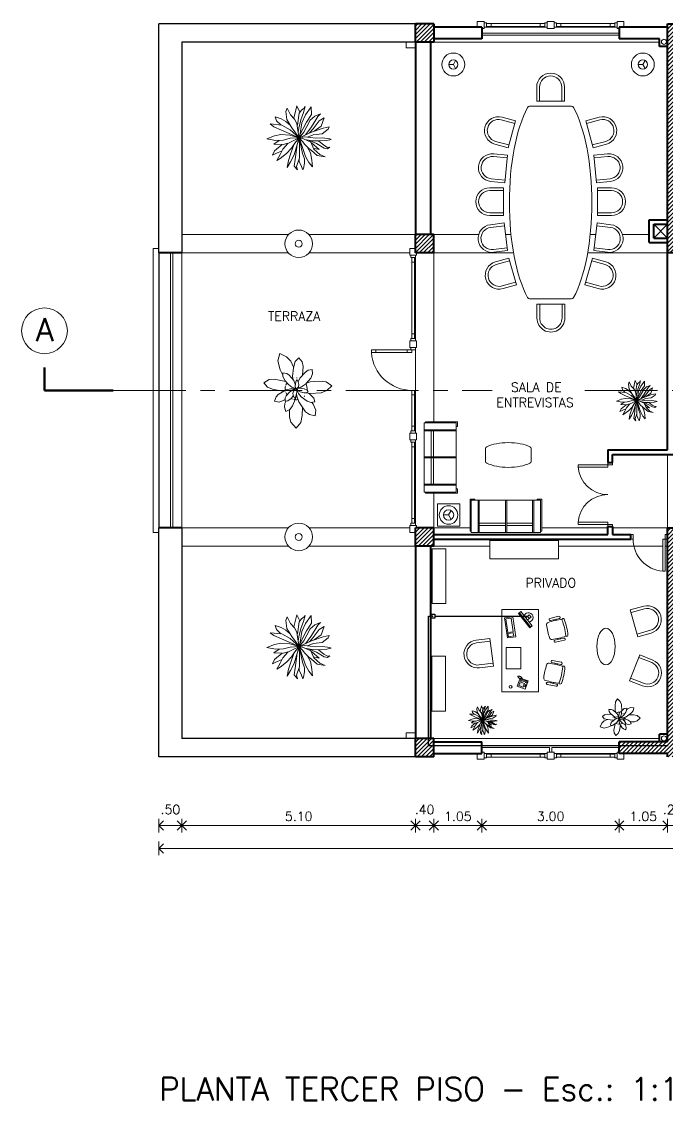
# Model space of a CAD drawing. Extents: x 1018 to 1352, y -109 to 184.
# Drawn here: x 1209.63 to 1223.73, y 105.65 to 129.2 of the extents above; entities that cross this region are included whole.
import ezdxf

# ---------------------------------------------------------------- set-up
doc = ezdxf.new("R2010")
doc.units = 0
doc.header["$LTSCALE"] = 0.5
doc.linetypes.add('CENTER', pattern=[50.8, 31.75, -6.35, 6.35, -6.35])
doc.layers.get('0').update_dxf_attribs({"linetype": 'CONTINUOUS'})
doc.layers.get('Defpoints').update_dxf_attribs({"linetype": 'CONTINUOUS'})
for name, color, linetype, lineweight in [('Acotaciones', 9, 'CONTINUOUS', 9), ('Carpintería', 55, 'CONTINUOUS', 20), ('Detalles .05', 243, 'CONTINUOUS', 5), ('Detalles 01', 8, 'CONTINUOUS', 9), ('Equipamiento fijo', 31, 'CONTINUOUS', 13), ('Equipamiento movil', 33, 'CONTINUOUS', 9), ('Muros corte', 7, 'CONTINUOUS', 40), ('Muros vista', 253, 'CONTINUOUS', 25), ('Punta 01', 6, 'CONTINUOUS', 9), ('Punta 02', 11, 'CONTINUOUS', 20), ('Punta 05', 52, 'CONTINUOUS', 50), ('Tratamiento pisos', 251, 'CONTINUOUS', 9)]:
    doc.layers.add(name, color=color, linetype=linetype, lineweight=lineweight)
doc.layers.add('Cableado', color=100, linetype='CONTINUOUS')
doc.styles.add('Texto 2 mm', font='simplex.shx', dxfattribs={"height": 0.2})
doc.styles.add('Texto 5 mm', font='simplex.shx', dxfattribs={"height": 0.5})
doc.dimstyles.new('Primera línea', dxfattribs={"dimscale": 0, "dimtxt": 0.2, "dimasz": 0.2, "dimexe": 0.15, "dimexo": 0, "dimgap": 0.1, "dimtad": 1, "dimzin": 4, "dimdsep": 46, "dimtxsty": 'Texto 2 mm', "dimblk": 'OPEN90', "dimcen": 2.5, "dimclrd": 256, "dimclre": 256, "dimclrt": 256, "dimadec": 0, "dimazin": 0, "dimtfac": 1, "dimtmove": 2, "dimatfit": 3, "dimldrblk": 'OPEN90', "dimfxl": 1, "dimtolj": 1, "dimtzin": 0, "dimlwd": -1, "dimlwe": -1, "dimarcsym": 0})
doc.dimstyles.new('Segunda línea', dxfattribs={"dimscale": 0, "dimtxt": 0.2, "dimasz": 0.2, "dimexe": 0.15, "dimexo": 0.5, "dimgap": 0.1, "dimtad": 1, "dimzin": 4, "dimdsep": 46, "dimtxsty": 'Texto 2 mm', "dimblk": 'OPEN90', "dimcen": 2.5, "dimclrd": 256, "dimclre": 256, "dimclrt": 256, "dimadec": 0, "dimazin": 0, "dimtfac": 1, "dimtmove": 2, "dimatfit": 3, "dimldrblk": 'OPEN90', "dimfxl": 1, "dimtolj": 1, "dimtzin": 0, "dimlwd": -1, "dimlwe": -1, "dimarcsym": 0})
pattern_1 = [(45, (58.78651, 0.94109), (-0.0449012806, 0.0449012806), [])]

# ---------------------------------------------------------------- blocks, each defined once
blk = doc.blocks.new('Silla 2')
for p, q in [((15, 15), (0, 15)), ((0, 15), (0, -15)), ((15, 12), (0, 12)), ((0, -12), (15, -12)), ((0, -15), (15, -15))]:
    blk.add_line(p, q)
for radius in [15, 12]:
    blk.add_arc((15, 0), radius, 270, 90)
blk = doc.blocks.new('Velador planta')
for q in [(-4.3, 2.5), (4.3, 2.5), (0, -5)]:
    blk.add_line((0, 0), q)
for radius in [9, 5]:
    blk.add_circle((0, 0), radius)
blk = doc.blocks.new('Plant1')
for p, q in [((5.75, 15.65), (2.94, 14.02)), ((6.8, 12.64), (5.75, 15.65)), ((-4.94, 10.5), (-5.47, 8.7)), ((-3.11, 9.8), (-4.94, 10.5)), ((1.24, 11.02), (-0.18, 7.33)), ((2.94, 14.02), (1.24, 11.02)), ((6.67, 9.74), (6.8, 12.64)), ((-10.15, 7.82), (-12.56, 7.25)), ((-12.56, 7.25), (-11.81, 4.91)), ((-8.01, 7.41), (-10.15, 7.82)), ((-4.41, 5.37), (-8.01, 7.41)), ((-5.47, 8.7), (-5.1, 7.19)), ((-5.1, 7.19), (-3.73, 3.58)), ((-1.65, 8.27), (-3.11, 9.8)), ((-0.15, 4.91), (-1.65, 8.27)), ((-0.18, 7.33), (-0.36, 5.38)), ((7.53, 5.66), (4.58, 4.62)), ((4.8, 4.93), (6.67, 9.74)), ((9.19, 5.31), (7.53, 5.66)), ((8.7, 3.64), (9.19, 5.31)), ((-15.39, 2.27), (-18.09, -0.04)), ((-12.63, 3.17), (-15.39, 2.27)), ((-9.66, 3.14), (-12.63, 3.17)), ((-11.81, 4.91), (-9.42, 2.94)), ((-9.42, 2.94), (-5.88, 0.9)), ((-3.93, 0.56), (-7.13, -0.21)), ((-5.88, 0.9), (-4.34, 0.46)), ((-2.06, 0.5), (-3.93, 0.56)), ((-2.48, 2.2), (-3.75, 2.12)), ((-3.75, 2.12), (-2.91, 1.21)), ((-3.73, 3.58), (-2.59, 2.19)), ((-2.91, 1.21), (-1.29, 0)), ((-1.34, 2), (-2.48, 2.2)), ((-1.9, 0.46), (-2.06, 0.5)), ((-0.39, 1.34), (-1.34, 2)), ((-0.56, -0.12), (-0.19, 0)), ((-0.12, 0.81), (-0.39, 1.34)), ((-0.19, 0), (-0.12, 0.06)), ((0.25, 2.69), (-0.15, 4.91)), ((-0.06, 0.25), (-0.12, 0.81)), ((-0.12, 0.06), (-0.06, 0.25)), ((-0.11, 0.67), (0.06, 0.81)), ((0.06, 0.81), (0.25, 2.69)), ((0.31, 1.31), (0.12, 0.38)), ((0.12, 0.38), (0.19, 0.25)), ((0.19, 0.25), (0.38, 0.19)), ((0.73, 2.26), (0.31, 1.31)), ((0.38, 0.19), (1.25, 0.44)), ((0.47, 0.22), (0.69, 0)), ((0.69, 0), (2.44, 0)), ((1.6, 3.31), (0.73, 2.26)), ((1.25, 0.44), (2.18, 1.1)), ((2.74, 4.3), (1.6, 3.31)), ((2.18, 1.1), (3.4, 2.61)), ((2.44, 0), (4.43, 0.51)), ((3.75, 4.5), (2.74, 4.3)), ((3.4, 2.61), (3.75, 3.44)), ((3.75, 3.45), (4.8, 4.93)), ((3.75, 3.44), (3.75, 4.5)), ((4.43, 0.51), (7.5, 2.24)), ((7.5, 2.24), (8.7, 3.64)), ((8.78, 3.92), (9.84, 4.12)), ((9.84, 4.12), (12.89, 4.12)), ((13.53, 0.5), (11.66, -0.54)), ((12.89, 4.12), (15.19, 2.69)), ((15.19, 2.69), (13.53, 0.5)), ((-18.09, -0.04), (-15.37, -2.32)), ((-15.37, -2.32), (-11.22, -3.04)), ((-11.22, -3.04), (-8.38, -3)), ((-8.2, -0.91), (-9.38, -2.5)), ((-9.38, -2.5), (-7.87, -3.25)), ((-5.18, -2.97), (-8.45, -7.47)), ((-7.13, -0.21), (-8.2, -0.91)), ((-7.87, -3.25), (-5.44, -3.05)), ((-5.44, -3.05), (-3.38, -2.45)), ((-3.38, -2.45), (-1.56, -1.44)), ((-1.56, -1.44), (-0.5, -0.38)), ((-1.12, -2.44), (-1.55, -4.42)), ((-1.55, -4.42), (-1.12, -8.67)), ((-1.29, 0), (-0.56, -0.12)), ((-0.38, -0.81), (-1.12, -2.44)), ((-0.31, -0.5), (-0.59, -0.46)), ((-0.5, -0.38), (-0.5, -0.12)), ((0.06, -0.62), (-0.38, -0.81)), ((-0.26, -0.76), (-0.31, -0.5)), ((-0.19, -1.81), (-0.07, -0.68)), ((0.01, -3.25), (-0.19, -1.81)), ((0.12, -0.12), (0, -0.44)), ((0, -0.44), (0.12, -1)), ((1.03, -5.66), (0.01, -3.25)), ((0.56, -0.06), (0.12, -0.12)), ((0.12, -1), (0.45, -1.59)), ((0.45, -1.59), (1.43, -2.3)), ((1.53, -0.38), (0.56, -0.06)), ((1.43, -2.3), (2.56, -2.56)), ((3.06, -1.61), (1.53, -0.38)), ((3.19, -1.19), (2.01, -0.77)), ((2.38, -1), (2.23, -0.95)), ((2.32, -2.51), (3.05, -4.05)), ((4.2, -2.28), (2.38, -1)), ((2.56, -2.56), (3.88, -2.56)), ((3.05, -4.05), (3.43, -5.82)), ((3.88, -2.56), (3.06, -1.61)), ((6, -1.48), (3.19, -1.19)), ((6.42, -4.94), (4.2, -2.28)), ((11.66, -0.54), (6, -1.48)), ((7.5, -6.71), (6.42, -4.94)), ((9.02, -0.98), (12.56, -2.76)), ((12.56, -2.76), (15.17, -4.6)), ((15.17, -4.6), (16.61, -7.77)), ((-8.45, -7.47), (-9.18, -9.67)), ((-9.18, -9.67), (-8.88, -12.44)), ((-6.25, -11.82), (-4.21, -9.77)), ((-4.21, -9.77), (-1.41, -5.8)), ((-1.12, -8.67), (-0.57, -10.07)), ((1, -11.56), (2.25, -9.87)), ((1.72, -6.45), (1.03, -5.66)), ((3.06, -7.12), (1.72, -6.45)), ((2.25, -9.87), (2.39, -7.87)), ((2.39, -7.87), (2.32, -6.75)), ((3.43, -5.82), (3.06, -7.12)), ((3.19, -6.68), (4.04, -7.69)), ((4.04, -7.69), (5.41, -8.56)), ((5.41, -8.56), (7.5, -8.88)), ((7.5, -8.88), (7.5, -6.71)), ((7.5, -6.98), (10.72, -8.45)), ((10.72, -8.45), (13.06, -8.78)), ((13.06, -8.78), (16.61, -7.77)), ((-8.88, -12.44), (-6.25, -11.82)), ((-0.57, -10.07), (1, -11.56))]:
    blk.add_line(p, q)
for start, end in [(57.1582, 93.2041), (172.4345, 176.9296), (149.2581, 153.7532), (21.2653, 25.7604), (212.1423, 223.5771), (229.8179, 257.6637), (306.6551, 316.418), (323.0282, 344.4965), (265.2848, 278.7499)]:
    blk.add_arc((0, 0), 5.12, start, end)
blk = doc.blocks.new('Treei')
for p, q in [((-2.15, 4.1), (-3.71, 4.62)), ((-3.71, 4.62), (-3.16, 3.73)), ((-1.21, 2.79), (-2.15, 4.1)), ((-1.6, 5.41), (-2.01, 5.58)), ((-2.01, 5.58), (-1.8, 4.47)), ((-1.8, 4.47), (-1.02, 2.25)), ((-0.75, 4.27), (-1.6, 5.41)), ((-0.56, 2.57), (-0.75, 4.27)), ((0.01, 4.32), (0.22, 5.68)), ((0.06, 3.09), (0.01, 4.32)), ((0.22, 5.68), (0.34, 5.97)), ((0.34, 5.97), (0.52, 5.11)), ((0.52, 5.11), (0.61, 3.71)), ((0.61, 3.58), (1.42, 4.57)), ((1.92, 4.62), (1.05, 3.19)), ((1.42, 4.57), (1.81, 5.28)), ((1.81, 5.28), (1.78, 5.7)), ((1.78, 5.7), (2.06, 5.28)), ((2.06, 5.28), (1.92, 4.62)), ((3.12, 3.85), (3.58, 4.84)), ((3.58, 4.84), (3.3, 3.31)), ((-5.76, 2.23), (-4.31, 2.25)), ((-4.26, 1.14), (-5.76, 2.23)), ((-3.94, 3.46), (-4.45, 3.93)), ((-4.45, 3.93), (-4.03, 2.89)), ((-4.31, 2.25), (-2.93, 1.32)), ((-4.03, 2.89), (-3.28, 2.03)), ((-3.05, 2.89), (-3.94, 3.46)), ((-3.28, 2.03), (-2.08, 1.39)), ((-3.16, 3.73), (-1.67, 2.62)), ((-1.83, 2.15), (-3.05, 2.89)), ((-0.51, 1.14), (-1.83, 2.15)), ((-1.67, 2.62), (-0.88, 1.91)), ((-1.02, 2.25), (0.03, -0.03)), ((-0.11, 1.56), (-0.56, 2.57)), ((-0.17, 1), (0.06, 3.09)), ((0.2, 0.77), (0.8, 2.18)), ((0.57, 2.38), (0.31, 1.05)), ((1.05, 3.19), (0.44, 1.74)), ((0.61, 3.71), (0.57, 2.38)), ((0.8, 2.18), (2.11, 2.72)), ((0.96, 2.25), (2.2, 3.73)), ((1.69, 1.48), (2.82, 2.08)), ((2.2, 3.73), (1.92, 2.62)), ((2.36, 2.28), (1.99, 1.81)), ((2.11, 2.72), (3.12, 3.85)), ((3.3, 3.31), (2.36, 2.28)), ((2.82, 2.08), (4.22, 2.33)), ((4.22, 2.33), (5.46, 2.47)), ((5.46, 2.47), (4.64, 1.81)), ((-4.76, 0.09), (-5.92, -0.48)), ((-5.51, 0.92), (-5.8, 1.09)), ((-5.8, 1.09), (-4.68, 0.77)), ((-5.12, 0.4), (-5.51, 0.92)), ((-4.61, -0.04), (-5.12, 0.4)), ((-4.68, 0.77), (-3.34, 0.26)), ((-2.77, 0.45), (-4.26, 1.14)), ((-3.34, 0.26), (-1.78, -0.09)), ((-2.93, 1.32), (-0.51, 0.11)), ((-0.77, 0.18), (-2.77, 0.45)), ((-2.08, 1.39), (-1.04, 0.82)), ((-1.04, 0.82), (0.03, -0.03)), ((0.03, -0.03), (-0.77, 0.18)), ((0.03, -0.03), (-0.17, 1)), ((0.03, -0.03), (0.2, 0.77)), ((2.04, 0.65), (0.03, -0.03)), ((0.7, 0.63), (0.03, -0.03)), ((0.03, -0.03), (2.96, 0.63)), ((1.85, 0.03), (0.03, -0.03)), ((1.28, 1.02), (0.7, 0.63)), ((1.99, 1.81), (1.28, 1.02)), ((3.28, 0.01), (1.85, 0.03)), ((2.73, 0.9), (2.04, 0.65)), ((3.51, 1.17), (2.73, 0.9)), ((2.96, 0.63), (3.97, 1)), ((4.41, -0.01), (3.28, 0.01)), ((4.64, 1.81), (3.51, 1.17)), ((3.97, 1), (4.77, 0.95)), ((5.39, 0.4), (4.41, -0.01)), ((4.77, 0.95), (5.72, 0.8)), ((6.02, 0.65), (5.39, 0.4)), ((5.72, 0.8), (6.02, 0.65)), ((-5.92, -0.48), (-3.64, -1.03)), ((-4.26, -1.67), (-5.51, -2.28)), ((-2.36, -0.36), (-4.61, -0.04)), ((-3.44, -0.9), (-4.26, -1.67)), ((-2.65, -0.43), (-3.44, -0.9)), ((-3.37, -2.31), (-1.83, -1.37)), ((-2.28, -1.64), (-3.05, -2.53)), ((-1.34, -0.24), (-2.65, -0.43)), ((-1.46, -1.72), (-2.33, -3.24)), ((-1.83, -1.37), (0.03, -0.03)), ((-1.78, -0.09), (-0.95, -0.18)), ((0.03, -0.03), (-1.46, -1.72)), ((-1.39, -3.32), (0.03, -0.03)), ((0.03, -0.03), (-1.34, -0.24)), ((-0.47, -1.76), (-0.63, -3.46)), ((0.03, -0.03), (-0.47, -1.76)), ((0.11, -1.72), (0.03, -0.03)), ((0.03, -0.03), (1.07, -2.16)), ((1, -0.83), (0.03, -0.03)), ((3.21, -0.98), (0.03, -0.03)), ((0.45, -2.92), (0.11, -1.72)), ((1.97, -1.44), (1, -0.83)), ((4.06, -0.75), (1.24, -0.39)), ((1.31, -1.02), (3.1, -1.64)), ((2.93, -2.41), (1.97, -1.44)), ((3.1, -1.64), (4.24, -2.04)), ((4.47, -1.62), (3.21, -0.98)), ((3.92, 0), (5.37, -0.51)), ((5.3, -0.93), (4.06, -0.75)), ((5.56, -2.28), (4.47, -1.62)), ((6.02, -0.34), (5.3, -0.93)), ((5.37, -0.51), (6.02, -0.34)), ((-5.51, -2.28), (-4.86, -2.48)), ((-4.86, -2.48), (-3.37, -2.31)), ((-3.55, -3.37), (-3.92, -4.48)), ((-3.05, -2.53), (-3.55, -3.37)), ((-3.16, -4.25), (-2.38, -3.46)), ((-2.33, -3.24), (-2.56, -5.44)), ((-2.06, -4.77), (-1.39, -3.32)), ((-0.63, -3.46), (-0.35, -4.6)), ((0.5, -4.43), (0.45, -2.92)), ((0.5, -3.74), (1.19, -4.72)), ((1.3, -3.19), (1.03, -2.11)), ((1.07, -2.16), (2.15, -3.07)), ((1.19, -4.72), (1.28, -3.19)), ((1.28, -3.19), (2.47, -4.62)), ((2.15, -3.07), (3.12, -3.59)), ((2.93, -4.4), (2.43, -3.22)), ((3.85, -3.54), (2.93, -2.41)), ((3.12, -3.59), (4.27, -4.18)), ((4.27, -4.18), (3.85, -3.54)), ((4.24, -2.04), (5.56, -2.28)), ((-3.92, -4.48), (-3.16, -4.25)), ((-2.56, -5.44), (-2.06, -4.77)), ((-0.35, -4.6), (0.2, -6.03)), ((0.2, -6.03), (0.5, -4.43)), ((2.47, -4.62), (3.23, -5.02)), ((3.23, -5.02), (2.93, -4.4))]:
    blk.add_line(p, q)
blk = doc.blocks.new('_Open90')
at = {"color": 0, "linetype": 'ByBlock', "lineweight": -2}
for p, q in [((0, 0), (-1, 0)), ((-0.5, 0.5), (0, 0)), ((0, 0), (-0.5, -0.5))]:
    blk.add_line(p, q, dxfattribs=at)
blk = doc.blocks.new('*D135')
at = {"layer": 'Acotaciones', "transparency": 16777216}
for p, q in [((1213.132, 111.796), (1213.132, 111.496)), ((1213.332, 111.646), (1218.032, 111.646)), ((1218.232, 111.796), (1218.232, 111.496))]:
    blk.add_line(p, q, dxfattribs=at)
at = {"layer": 'Defpoints', "color": 0, "transparency": 16777216}
for p in [(1213.132, 111.796), (1218.232, 111.796), (1218.232, 111.646)]:
    blk.add_point(p, dxfattribs=at)
at = {"layer": 'Acotaciones', "transparency": 16777216, "xscale": 0.2, "yscale": 0.2, "zscale": 0.2, "rotation": 180}
blk.add_blockref('_Open90', (1213.132, 111.646), dxfattribs=at)
at = {"layer": 'Acotaciones', "transparency": 16777216, "xscale": 0.2, "yscale": 0.2, "zscale": 0.2}
blk.add_blockref('_Open90', (1218.232, 111.646), dxfattribs=at)
at = {"layer": 'Acotaciones', "transparency": 16777216, "insert": (1215.682, 111.846), "char_height": 0.2, "attachment_point": 5, "style": 'Texto 2 mm'}
blk.add_mtext('\\A1;5.10', dxfattribs=at)
blk = doc.blocks.new('*D136')
at = {"layer": 'Acotaciones', "transparency": 16777216}
for p, q in [((1218.632, 111.796), (1218.632, 111.496)), ((1218.832, 111.646), (1219.482, 111.646)), ((1219.682, 111.796), (1219.682, 111.496))]:
    blk.add_line(p, q, dxfattribs=at)
at = {"layer": 'Defpoints', "color": 0, "transparency": 16777216}
for p in [(1218.632, 111.796), (1219.682, 111.796), (1219.682, 111.646)]:
    blk.add_point(p, dxfattribs=at)
at = {"layer": 'Acotaciones', "transparency": 16777216, "xscale": 0.2, "yscale": 0.2, "zscale": 0.2, "rotation": 180}
blk.add_blockref('_Open90', (1218.632, 111.646), dxfattribs=at)
at = {"layer": 'Acotaciones', "transparency": 16777216, "xscale": 0.2, "yscale": 0.2, "zscale": 0.2}
blk.add_blockref('_Open90', (1219.682, 111.646), dxfattribs=at)
at = {"layer": 'Acotaciones', "transparency": 16777216, "insert": (1219.157, 111.846), "char_height": 0.2, "attachment_point": 5, "style": 'Texto 2 mm'}
blk.add_mtext('\\A1;1.05', dxfattribs=at)
blk = doc.blocks.new('*D137')
at = {"layer": 'Acotaciones', "transparency": 16777216}
for p, q in [((1219.682, 111.796), (1219.682, 111.496)), ((1219.882, 111.646), (1222.482, 111.646)), ((1222.682, 111.796), (1222.682, 111.496))]:
    blk.add_line(p, q, dxfattribs=at)
at = {"layer": 'Defpoints', "color": 0, "transparency": 16777216}
for p in [(1219.682, 111.796), (1222.682, 111.796), (1222.682, 111.646)]:
    blk.add_point(p, dxfattribs=at)
at = {"layer": 'Acotaciones', "transparency": 16777216, "xscale": 0.2, "yscale": 0.2, "zscale": 0.2, "rotation": 180}
blk.add_blockref('_Open90', (1219.682, 111.646), dxfattribs=at)
at = {"layer": 'Acotaciones', "transparency": 16777216, "xscale": 0.2, "yscale": 0.2, "zscale": 0.2}
blk.add_blockref('_Open90', (1222.682, 111.646), dxfattribs=at)
at = {"layer": 'Acotaciones', "transparency": 16777216, "insert": (1221.182, 111.846), "char_height": 0.2, "attachment_point": 5, "style": 'Texto 2 mm'}
blk.add_mtext('\\A1;3.00', dxfattribs=at)
blk = doc.blocks.new('*D138')
at = {"layer": 'Acotaciones', "transparency": 16777216}
for p, q in [((1222.682, 111.796), (1222.682, 111.496)), ((1222.882, 111.646), (1223.532, 111.646)), ((1223.732, 111.796), (1223.732, 111.496))]:
    blk.add_line(p, q, dxfattribs=at)
at = {"layer": 'Defpoints', "color": 0, "transparency": 16777216}
for p in [(1222.682, 111.796), (1223.732, 111.796), (1223.732, 111.646)]:
    blk.add_point(p, dxfattribs=at)
at = {"layer": 'Acotaciones', "transparency": 16777216, "xscale": 0.2, "yscale": 0.2, "zscale": 0.2, "rotation": 180}
blk.add_blockref('_Open90', (1222.682, 111.646), dxfattribs=at)
at = {"layer": 'Acotaciones', "transparency": 16777216, "xscale": 0.2, "yscale": 0.2, "zscale": 0.2}
blk.add_blockref('_Open90', (1223.732, 111.646), dxfattribs=at)
at = {"layer": 'Acotaciones', "transparency": 16777216, "insert": (1223.207, 111.846), "char_height": 0.2, "attachment_point": 5, "style": 'Texto 2 mm'}
blk.add_mtext('\\A1;1.05', dxfattribs=at)
blk = doc.blocks.new('*D152')
at = {"layer": 'Acotaciones', "transparency": 16777216}
for p, q in [((1212.632, 111.296), (1212.632, 110.996)), ((1246.432, 111.296), (1246.432, 110.996)), ((1246.232, 111.146), (1212.832, 111.146))]:
    blk.add_line(p, q, dxfattribs=at)
at = {"layer": 'Defpoints', "color": 0, "transparency": 16777216}
for p in [(1212.632, 111.796), (1246.432, 111.796), (1212.632, 111.146)]:
    blk.add_point(p, dxfattribs=at)
at = {"layer": 'Acotaciones', "transparency": 16777216, "xscale": 0.2, "yscale": 0.2, "zscale": 0.2, "rotation": 180}
blk.add_blockref('_Open90', (1212.632, 111.146), dxfattribs=at)
at = {"layer": 'Acotaciones', "transparency": 16777216, "xscale": 0.2, "yscale": 0.2, "zscale": 0.2}
blk.add_blockref('_Open90', (1246.432, 111.146), dxfattribs=at)
at = {"layer": 'Acotaciones', "transparency": 16777216, "insert": (1229.532, 111.346), "char_height": 0.2, "attachment_point": 5, "style": 'Texto 2 mm'}
blk.add_mtext('\\A1;33.80', dxfattribs=at)
blk = doc.blocks.new('TELEFONO')
at = {"layer": 'Detalles .05'}
for p, q in [((0.139, 0.134), (-0.098, 0.134)), ((-0.098, 0.134), (-0.098, -0.099)), ((-0.071, 0.089), (-0.071, -0.055)), ((-0.043, 0.089), (-0.043, -0.055)), ((0.108, 0.063), (0, 0.063)), ((0, 0.063), (0, -0.063)), ((0.081, 0.108), (0.023, 0.108)), ((0.023, 0.108), (0.023, 0.094)), ((0.023, 0.094), (0.081, 0.094)), ((0.027, 0.041), (0.027, 0.041)), ((0.027, 0.014), (0.027, 0.014)), ((0.054, 0.041), (0.054, 0.041)), ((0.054, 0.014), (0.054, 0.014)), ((0.081, 0.094), (0.081, 0.108)), ((0.081, 0.041), (0.081, 0.041)), ((0.081, 0.014), (0.081, 0.014)), ((0.108, -0.063), (0.108, 0.063)), ((0.139, -0.099), (0.139, 0.134)), ((-0.129, -0.104), (-0.147, -0.11)), ((-0.129, -0.116), (-0.147, -0.121)), ((-0.129, -0.127), (-0.147, -0.133)), ((-0.129, -0.139), (-0.147, -0.145)), ((-0.124, -0.093), (-0.141, -0.098)), ((-0.124, -0.15), (-0.141, -0.156)), ((-0.118, -0.081), (-0.135, -0.087)), ((-0.118, -0.162), (-0.135, -0.168)), ((-0.112, -0.07), (-0.129, -0.075)), ((-0.106, -0.058), (-0.124, -0.064)), ((-0.104, -0.17), (-0.122, -0.176)), ((-0.101, -0.047), (-0.118, -0.052)), ((-0.089, -0.156), (-0.106, -0.162)), ((-0.083, -0.145), (-0.101, -0.15)), ((-0.098, -0.099), (0.139, -0.099)), ((-0.078, -0.133), (-0.095, -0.139)), ((-0.072, -0.121), (-0.089, -0.127)), ((-0.067, -0.083), (-0.078, -0.116)), ((0, -0.063), (0.108, -0.063)), ((0.027, -0.013), (0.027, -0.013)), ((0.027, -0.04), (0.027, -0.04)), ((0.054, -0.013), (0.054, -0.013)), ((0.054, -0.04), (0.054, -0.04)), ((0.081, -0.013), (0.081, -0.013)), ((0.081, -0.04), (0.081, -0.04))]:
    blk.add_line(p, q, dxfattribs=at)
for centre, start, end in [((-0.057, 0.089), 298.4915, 241.5085), ((-0.057, -0.055), 118.4915, 61.5085)]:
    blk.add_arc(centre, 0.0302, start, end, dxfattribs=at)
blk = doc.blocks.new('RECTANG')
for p, q in [((1, 1), (0, 1)), ((0, 1), (0, 0)), ((1, 0), (1, 1)), ((0, 0), (1, 0))]:
    blk.add_line(p, q)
blk = doc.blocks.new('KEYBOARD', base_point=(60, 294))
for p, xscale, yscale, zscale in [((60, 294), 19, 8, 19), ((61, 295), 13, 5, 13), ((75, 295), 3, 5, 3)]:
    blk.add_blockref('RECTANG', p, dxfattribs=dict(xscale=xscale, yscale=yscale, zscale=zscale))
blk = doc.blocks.new('Silla 1')
at = {"layer": 'Equipamiento movil'}
for p, q in [((-0.113, 0.266), (0.03, 0.409)), ((0.064, 0.375), (-0.079, 0.232)), ((-0.025, 0.286), (-0.009, 0.269)), ((0.01, 0.321), (0.027, 0.305)), ((0.232, -0.079), (0.375, 0.064)), ((0.409, 0.03), (0.266, -0.113)), ((0.305, 0.027), (0.321, 0.01)), ((0.269, -0.009), (0.286, -0.025))]:
    blk.add_line(p, q, dxfattribs=at)
for centre, radius, start, end in [((-0.096, 0.249), 0.0242, 135, 315), ((1.406, -1.127), 1.988, 130.2245, 139.1817), ((0.047, 0.392), 0.0242, 315, 135), ((0.147, 0.396), 0.0255, 61.3631, 224.3749), ((-0.654, -0.654), 1.296, 37.1584, 52.8416), ((-0.651, -0.651), 1.342, 37.131, 52.869), ((-0.061, 0.139), 0.0505, 139.1817, 220.8183), ((1.406, 1.406), 1.988, 220.8183, 229.1817), ((-1.127, 1.406), 1.988, 310.8183, 319.7755), ((0.392, 0.047), 0.0242, 315, 135), ((0.396, 0.147), 0.0255, 225.6251, 28.6369), ((0.139, -0.061), 0.0505, 229.1817, 310.8183), ((0.249, -0.096), 0.0242, 135, 315)]:
    blk.add_arc(centre, radius, start, end, dxfattribs=at)

msp = doc.modelspace()

# ---------------------------------------------------------------- hatches: boundary and pattern name
at = {"layer": 'Detalles 01'}
h = msp.add_hatch(dxfattribs=at)
h.set_pattern_fill('ANSI31', color=256, scale=0.02, style=0)
h.set_pattern_definition(pattern_1)
h.paths.add_polyline_path([(1218.632, 129.146), (1218.232, 129.146), (1218.232, 128.746), (1218.632, 128.746)])
h = msp.add_hatch(dxfattribs=at)
h.set_pattern_fill('ANSI31,_O', color=256, scale=0.02)
h.set_pattern_definition([(45, (-2.01349, 0.94109), (-0.0449012806, 0.0449012806), [])])
h.paths.add_polyline_path([(1226.832, 129.071), (1225.732, 129.071), (1225.732, 128.821), (1226.832, 128.821)])
h.paths.add_polyline_path([(1225.732, 129.071), (1223.972, 129.071), (1223.972, 129.146), (1223.732, 129.146), (1223.732, 124.146), (1225.732, 124.146), (1225.732, 124.296), (1223.972, 124.296), (1223.972, 128.821), (1225.732, 128.821)])
h.paths.add_polyline_path([(1226.372, 128.021), (1226.222, 128.021), (1226.222, 124.296), (1225.732, 124.296), (1225.732, 124.146), (1226.372, 124.146)])
h = msp.add_hatch(dxfattribs=at)
h.set_pattern_fill('ANSI31', color=256, scale=0.02, style=0)
h.set_pattern_definition(pattern_1)
h.paths.add_polyline_path([(1218.232, 124.146), (1218.632, 124.146), (1218.632, 124.546), (1218.232, 124.546)])
h = msp.add_hatch(dxfattribs=at)
h.set_pattern_fill('ANSI31', color=256, scale=0.02, style=0)
h.set_pattern_definition(pattern_1)
h.paths.add_polyline_path([(1218.632, 118.146), (1218.232, 118.146), (1218.232, 117.746), (1218.632, 117.746)])
h = msp.add_hatch(dxfattribs=at)
h.set_pattern_fill('ANSI31,_O', color=256, scale=0.02)
h.set_pattern_definition(pattern_1)
h.paths.add_polyline_path([(1223.732, 113.471), (1222.682, 113.471), (1222.682, 113.221), (1223.732, 113.221), (1223.732, 113.146), (1223.982, 113.146), (1223.982, 114.871), (1225.232, 114.871), (1225.232, 115.121), (1223.982, 115.121), (1223.982, 118.146), (1223.732, 118.146)])
h = msp.add_hatch(dxfattribs=at)
h.set_pattern_fill('ANSI31', color=256, scale=0.02, style=0)
h.set_pattern_definition(pattern_1)
h.paths.add_polyline_path([(1218.232, 113.546), (1218.232, 113.146), (1218.632, 113.146), (1218.632, 113.546)])

# ---------------------------------------------------------------- linework, layer by layer
at = {"layer": 'Acotaciones'}
for p, q in [((1212.632, 111.796), (1212.632, 111.496)), ((1212.632, 111.646), (1212.732, 111.746)), ((1212.632, 111.646), (1213.132, 111.646)), ((1212.732, 111.546), (1212.632, 111.646)), ((1213.132, 111.646), (1213.032, 111.746)), ((1213.032, 111.546), (1213.132, 111.646)), ((1213.132, 111.796), (1213.132, 111.496)), ((1218.232, 111.646), (1218.332, 111.746)), ((1218.232, 111.646), (1218.632, 111.646)), ((1218.332, 111.546), (1218.232, 111.646)), ((1218.632, 111.646), (1218.532, 111.746)), ((1218.532, 111.546), (1218.632, 111.646)), ((1218.632, 111.796), (1218.632, 111.496)), ((1223.732, 111.646), (1224.232, 111.646))]:
    msp.add_line(p, q, dxfattribs=at)
at = {"layer": 'Cableado'}
for p, q in [((1218.517, 113.385), (1218.517, 116.214)), ((1218.517, 116.214), (1218.557, 116.214)), ((1218.657, 116.217), (1220.679, 116.214)), ((1223.749, 113.385), (1218.517, 113.385))]:
    msp.add_line(p, q, dxfattribs=at)
msp.add_lwpolyline([(1218.557, 116.258), (1218.657, 116.258), (1218.657, 116.173), (1218.557, 116.173)], close=True, dxfattribs=at)
at = {"layer": 'Carpintería'}
for p, q in [((1219.732, 129.196), (1219.582, 129.196)), ((1219.582, 129.196), (1219.582, 129.071)), ((1219.732, 129.196), (1219.732, 129.046)), ((1219.732, 129.171), (1219.782, 129.171)), ((1219.782, 129.071), (1219.732, 129.071)), ((1219.782, 129.171), (1219.782, 129.071)), ((1219.782, 129.151), (1221.057, 129.151)), ((1219.782, 129.091), (1221.057, 129.091)), ((1219.882, 129.151), (1219.882, 129.091)), ((1220.957, 129.151), (1220.957, 129.091)), ((1221.107, 129.171), (1221.057, 129.171)), ((1221.057, 129.071), (1221.057, 129.171)), ((1221.057, 129.071), (1221.107, 129.071)), ((1221.257, 129.196), (1221.107, 129.196)), ((1221.107, 129.196), (1221.107, 129.046)), ((1221.257, 129.196), (1221.257, 129.046)), ((1221.257, 129.171), (1221.307, 129.171)), ((1221.307, 129.071), (1221.257, 129.071)), ((1221.307, 129.171), (1221.307, 129.071)), ((1221.307, 129.151), (1222.582, 129.151)), ((1221.307, 129.091), (1222.582, 129.091)), ((1221.407, 129.151), (1221.407, 129.091)), ((1222.482, 129.151), (1222.482, 129.091)), ((1222.582, 129.171), (1222.582, 129.071)), ((1222.632, 129.171), (1222.582, 129.171)), ((1222.582, 129.071), (1222.632, 129.071)), ((1222.632, 129.196), (1222.632, 129.046)), ((1222.632, 129.196), (1222.782, 129.196)), ((1222.782, 129.196), (1222.782, 129.071)), ((1219.732, 129.046), (1219.682, 129.046)), ((1221.257, 129.046), (1221.107, 129.046)), ((1222.632, 129.046), (1222.682, 129.046)), ((1212.507, 124.246), (1212.507, 118.046)), ((1212.507, 124.246), (1212.632, 124.246)), ((1218.107, 124.246), (1218.107, 124.096)), ((1218.107, 124.246), (1218.232, 124.246)), ((1218.257, 124.146), (1218.257, 124.096)), ((1218.257, 124.096), (1218.107, 124.096)), ((1218.132, 124.096), (1218.132, 124.046)), ((1218.232, 124.046), (1218.132, 124.046)), ((1218.152, 124.046), (1218.152, 122.28)), ((1218.212, 123.946), (1218.152, 123.946)), ((1218.212, 124.046), (1218.212, 122.28)), ((1218.232, 124.046), (1218.232, 124.096)), ((1218.107, 122.23), (1218.107, 122.08)), ((1218.107, 122.23), (1218.257, 122.23)), ((1218.132, 122.23), (1218.132, 122.28)), ((1218.132, 122.28), (1218.232, 122.28)), ((1218.152, 122.38), (1218.212, 122.38)), ((1218.232, 122.28), (1218.232, 122.23)), ((1218.257, 122.23), (1218.257, 122.08)), ((1218.152, 122.03), (1217.269, 122.03)), ((1217.269, 122.03), (1217.269, 121.97)), ((1217.369, 122.03), (1217.369, 121.97)), ((1218.052, 121.97), (1218.052, 122.03)), ((1218.107, 122.08), (1218.257, 122.08)), ((1218.132, 122.08), (1218.132, 122.03)), ((1218.232, 122.03), (1218.132, 122.03)), ((1218.152, 121.97), (1218.152, 122.03)), ((1218.232, 122.08), (1218.232, 122.03)), ((1218.152, 121.97), (1217.269, 121.97)), ((1218.152, 121.146), (1218.152, 120.263)), ((1218.212, 121.146), (1218.152, 121.146)), ((1218.212, 121.146), (1218.212, 120.263)), ((1218.212, 121.046), (1218.152, 121.046)), ((1218.152, 120.363), (1218.212, 120.363)), ((1218.107, 120.213), (1218.107, 120.063)), ((1218.107, 120.213), (1218.257, 120.213)), ((1218.132, 120.213), (1218.132, 120.263)), ((1218.132, 120.263), (1218.232, 120.263)), ((1218.232, 120.263), (1218.232, 120.213)), ((1218.257, 120.213), (1218.257, 120.063)), ((1218.107, 120.063), (1218.257, 120.063)), ((1218.132, 120.063), (1218.132, 120.013)), ((1218.232, 120.013), (1218.132, 120.013)), ((1218.152, 120.013), (1218.152, 118.246)), ((1218.212, 119.913), (1218.152, 119.913)), ((1218.212, 120.013), (1218.212, 118.246)), ((1218.232, 120.013), (1218.232, 120.063)), ((1221.782, 119.471), (1221.782, 119.521)), ((1221.782, 119.521), (1222.432, 119.521)), ((1222.432, 119.471), (1221.782, 119.471)), ((1222.432, 119.521), (1222.432, 119.571)), ((1222.532, 119.521), (1222.432, 119.521)), ((1222.432, 119.521), (1222.432, 119.471)), ((1222.532, 119.521), (1222.532, 119.571)), ((1218.132, 118.196), (1218.132, 118.246)), ((1218.132, 118.246), (1218.232, 118.246)), ((1218.152, 118.346), (1218.212, 118.346)), ((1218.232, 118.246), (1218.232, 118.196)), ((1221.782, 118.221), (1221.782, 118.271)), ((1221.782, 118.271), (1222.432, 118.271)), ((1222.432, 118.271), (1222.432, 118.221)), ((1212.507, 118.046), (1212.632, 118.046)), ((1218.257, 118.196), (1218.107, 118.196)), ((1218.107, 118.196), (1218.107, 118.046)), ((1218.107, 118.046), (1218.232, 118.046)), ((1218.257, 118.196), (1218.257, 118.146)), ((1222.432, 118.221), (1221.782, 118.221)), ((1222.532, 118.221), (1222.432, 118.221)), ((1222.432, 118.221), (1222.432, 118.171)), ((1222.532, 118.221), (1222.532, 118.171)), ((1222.982, 117.996), (1222.932, 117.996)), ((1222.982, 117.996), (1222.982, 117.896)), ((1223.682, 117.996), (1223.682, 117.896)), ((1223.682, 117.996), (1223.732, 117.996)), ((1222.982, 117.896), (1222.932, 117.896)), ((1223.632, 117.196), (1223.632, 117.896)), ((1223.632, 117.896), (1223.682, 117.896)), ((1223.682, 117.896), (1223.732, 117.896)), ((1223.682, 117.896), (1223.682, 117.196)), ((1223.682, 117.196), (1223.632, 117.196)), ((1219.582, 113.096), (1219.582, 113.221)), ((1219.732, 113.096), (1219.582, 113.096)), ((1219.732, 113.246), (1219.682, 113.246)), ((1219.732, 113.096), (1219.732, 113.246)), ((1219.782, 113.221), (1219.732, 113.221)), ((1219.732, 113.121), (1219.782, 113.121)), ((1219.782, 113.121), (1219.782, 113.221)), ((1219.782, 113.201), (1221.057, 113.201)), ((1219.782, 113.141), (1221.057, 113.141)), ((1219.882, 113.141), (1219.882, 113.201)), ((1220.957, 113.141), (1220.957, 113.201)), ((1221.057, 113.221), (1221.057, 113.121)), ((1221.057, 113.221), (1221.107, 113.221)), ((1221.107, 113.121), (1221.057, 113.121)), ((1221.257, 113.246), (1221.107, 113.246)), ((1221.107, 113.096), (1221.107, 113.246)), ((1221.257, 113.096), (1221.107, 113.096)), ((1221.257, 113.096), (1221.257, 113.246)), ((1221.307, 113.221), (1221.257, 113.221)), ((1221.257, 113.121), (1221.307, 113.121)), ((1221.307, 113.121), (1221.307, 113.221)), ((1221.307, 113.201), (1222.582, 113.201)), ((1221.307, 113.141), (1222.582, 113.141)), ((1221.407, 113.141), (1221.407, 113.201)), ((1222.482, 113.141), (1222.482, 113.201)), ((1222.582, 113.121), (1222.582, 113.221)), ((1222.582, 113.221), (1222.632, 113.221)), ((1222.632, 113.121), (1222.582, 113.121)), ((1222.632, 113.096), (1222.632, 113.246)), ((1222.632, 113.246), (1222.682, 113.246)), ((1222.632, 113.096), (1222.782, 113.096)), ((1222.782, 113.096), (1222.782, 113.221))]:
    msp.add_line(p, q, dxfattribs=at)
at = {"layer": 'Detalles 01'}
for p, q in [((1221.057, 129.071), (1219.782, 129.071)), ((1222.582, 129.071), (1221.307, 129.071)), ((1222.682, 128.946), (1219.682, 128.946)), ((1222.682, 128.896), (1219.682, 128.896)), ((1212.882, 124.146), (1212.882, 118.146)), ((1212.932, 124.146), (1212.932, 118.146)), ((1218.232, 124.046), (1218.232, 122.28)), ((1218.232, 120.013), (1218.232, 118.246)), ((1222.682, 113.396), (1219.682, 113.396)), ((1221.157, 113.346), (1219.682, 113.346)), ((1221.157, 113.246), (1221.157, 113.346)), ((1222.682, 113.346), (1221.207, 113.346)), ((1221.207, 113.246), (1221.207, 113.346)), ((1221.057, 113.221), (1219.782, 113.221)), ((1222.582, 113.221), (1221.307, 113.221))]:
    msp.add_line(p, q, dxfattribs=at)
at = {"layer": 'Detalles 01', "linetype": 'CENTER', "ltscale": 0.1}
for p, q in [((1211.632, 121.146), (1219.909, 121.146)), ((1221.931, 121.146), (1225.623, 121.146))]:
    msp.add_line(p, q, dxfattribs=at)
at = {"layer": 'Detalles 01'}
for centre in [(1223.657, 128.754), (1223.657, 113.548)]:
    msp.add_circle(centre, 0.055, dxfattribs=at)
for centre, radius, start, end in [((1218.154, 122.033), 0.887, 184.1322, 269.8947), ((1222.434, 119.525), 0.654, 184.7184, 269.8628), ((1222.434, 118.217), 0.654, 90.1372, 175.2816), ((1223.686, 117.898), 0.703, 180.1171, 265.6407)]:
    msp.add_arc(centre, radius, start, end, dxfattribs=at)
at = {"layer": 'Equipamiento fijo'}
for centre in [(1215.682, 124.346), (1215.682, 117.946)]:
    msp.add_circle(centre, 0.3, dxfattribs=at)
at = {"layer": 'Equipamiento movil'}
for p, q in [((1219.059, 128.26), (1218.959, 128.26)), ((1219.059, 128.26), (1219.109, 128.346)), ((1219.059, 128.26), (1219.109, 128.173)), ((1223.195, 128.26), (1223.095, 128.26)), ((1223.195, 128.26), (1223.245, 128.346)), ((1223.195, 128.26), (1223.245, 128.173)), ((1220.723, 127.346), (1221.641, 127.346)), ((1220.723, 123.146), (1221.641, 123.146)), ((1219.764, 119.596), (1219.764, 119.875)), ((1220.754, 119.875), (1220.754, 119.596)), ((1218.712, 118.667), (1218.712, 118.181)), ((1219.198, 118.667), (1218.712, 118.667)), ((1219.198, 118.181), (1219.198, 118.667)), ((1218.712, 118.181), (1219.198, 118.181)), ((1219.857, 117.866), (1221.357, 117.866)), ((1219.857, 117.466), (1219.857, 117.866)), ((1221.357, 117.866), (1221.357, 117.466)), ((1218.594, 116.49), (1218.594, 117.69)), ((1218.594, 117.69), (1218.894, 117.69)), ((1218.894, 117.69), (1218.894, 116.49)), ((1221.357, 117.466), (1219.857, 117.466)), ((1218.894, 116.49), (1218.594, 116.49)), ((1220.115, 114.565), (1220.115, 116.365)), ((1220.115, 116.365), (1220.915, 116.365)), ((1220.915, 116.365), (1220.915, 114.565)), ((1220.535, 116.317), (1220.48, 116.273)), ((1220.48, 116.273), (1220.727, 115.959)), ((1220.503, 116.292), (1220.751, 115.977)), ((1220.782, 116.002), (1220.535, 116.317)), ((1220.64, 116.183), (1220.717, 116.244)), ((1220.677, 116.136), (1220.754, 116.197)), ((1220.716, 116.167), (1220.679, 116.214)), ((1220.717, 116.244), (1220.754, 116.197)), ((1220.727, 115.959), (1220.782, 116.002)), ((1220.53, 115.535), (1220.214, 115.535)), ((1220.214, 115.535), (1220.214, 115.069)), ((1220.53, 115.069), (1220.53, 115.535)), ((1218.587, 114.146), (1218.587, 115.346)), ((1218.587, 115.346), (1218.887, 115.346)), ((1218.887, 115.346), (1218.887, 114.146)), ((1220.214, 115.069), (1220.53, 115.069)), ((1220.915, 114.565), (1220.115, 114.565)), ((1218.887, 114.146), (1218.587, 114.146))]:
    msp.add_line(p, q, dxfattribs=at)
at = {"layer": 'Equipamiento movil', "ltscale": 0.009}
for p, q in [((1218.422, 118.923), (1218.422, 120.435)), ((1218.422, 120.435), (1219.122, 120.435)), ((1218.447, 120.46), (1219.147, 120.46)), ((1218.447, 120.435), (1218.447, 120.46)), ((1219.122, 120.435), (1219.122, 120.285)), ((1219.122, 120.36), (1219.147, 120.36)), ((1219.147, 120.46), (1219.147, 120.36)), ((1218.422, 120.285), (1219.122, 120.285)), ((1218.572, 120.26), (1218.422, 120.26)), ((1218.572, 119.698), (1218.572, 120.26)), ((1218.572, 120.26), (1219.122, 120.26)), ((1218.622, 119.698), (1218.622, 120.26)), ((1219.122, 120.285), (1219.122, 118.923)), ((1218.572, 119.698), (1218.422, 119.698)), ((1218.572, 119.673), (1218.422, 119.673)), ((1218.572, 119.698), (1219.122, 119.698)), ((1218.572, 119.698), (1219.122, 119.698)), ((1218.572, 119.673), (1219.122, 119.673)), ((1218.572, 119.098), (1218.572, 119.673)), ((1218.622, 119.098), (1218.622, 119.673)), ((1218.422, 119.098), (1219.122, 119.098)), ((1218.422, 119.073), (1219.122, 119.073)), ((1219.122, 119.073), (1219.122, 118.923)), ((1219.122, 118.998), (1219.147, 118.998)), ((1219.147, 118.998), (1219.147, 118.898)), ((1218.422, 118.923), (1219.122, 118.923)), ((1218.447, 118.898), (1218.447, 118.923)), ((1218.447, 118.898), (1219.147, 118.898)), ((1219.425, 118.071), (1219.425, 118.771)), ((1219.525, 118.771), (1219.425, 118.771)), ((1220.812, 118.746), (1219.45, 118.746)), ((1219.45, 118.046), (1219.45, 118.746)), ((1219.6, 118.746), (1219.45, 118.746)), ((1219.525, 118.746), (1219.525, 118.771)), ((1219.6, 118.046), (1219.6, 118.746)), ((1219.625, 118.046), (1219.625, 118.746)), ((1220.2, 118.196), (1220.2, 118.746)), ((1220.225, 118.196), (1220.225, 118.746)), ((1220.225, 118.196), (1220.225, 118.746)), ((1220.787, 118.196), (1220.787, 118.746)), ((1220.812, 118.046), (1220.812, 118.746)), ((1220.962, 118.746), (1220.812, 118.746)), ((1220.987, 118.771), (1220.887, 118.771)), ((1220.887, 118.746), (1220.887, 118.771)), ((1220.962, 118.046), (1220.962, 118.746)), ((1220.987, 118.071), (1220.987, 118.771)), ((1219.625, 118.246), (1220.2, 118.246)), ((1220.225, 118.246), (1220.787, 118.246)), ((1219.425, 118.071), (1219.45, 118.071)), ((1219.45, 118.046), (1220.962, 118.046)), ((1219.625, 118.196), (1220.2, 118.196)), ((1220.2, 118.196), (1220.2, 118.046)), ((1220.225, 118.196), (1220.787, 118.196)), ((1220.225, 118.196), (1220.225, 118.046)), ((1220.787, 118.196), (1220.787, 118.046)), ((1220.962, 118.071), (1220.987, 118.071))]:
    msp.add_line(p, q, dxfattribs=at)
at = {"layer": 'Equipamiento movil'}
for centre, radius in [((1219.059, 128.26), 0.25), ((1219.059, 128.26), 0.1), ((1223.195, 128.26), 0.25), ((1223.195, 128.26), 0.1), ((1220.309, 114.673), 0.03)]:
    msp.add_circle(centre, radius, dxfattribs=at)
for centre, radius, start, end in [((1220.723, 127.296), 0.05, 90, 151.8743), ((1221.641, 127.296), 0.05, 28.1257, 90), ((1220.723, 123.196), 0.05, 208.1257, 270), ((1221.641, 123.196), 0.05, 270, 331.8743), ((1219.809, 119.875), 0.045, 115.5868, 180), ((1220.709, 119.875), 0.045, 360, 64.4132), ((1219.809, 119.596), 0.045, 180, 244.4132), ((1220.709, 119.596), 0.045, 295.5868, 0), ((1220.7, 116.192), 0.1, 276.0804, 160.3084)]:
    msp.add_arc(centre, radius, start, end, dxfattribs=at)
for centre, major_axis, ratio, start_param, end_param in [((1221.182, 125.246), (0, 2.5), 0.36, 0.592713, 2.54888), ((1221.182, 125.246), (0, 2.5), 0.36, 3.734306, 5.690472), ((1220.259, 119.735), (0.63, 0), 0.428571, 7.013246, 8.694718), ((1220.259, 119.735), (0.63, 0), 0.428571, 3.871653, 5.553125)]:
    msp.add_ellipse(centre, major_axis=major_axis, ratio=ratio, start_param=start_param, end_param=end_param, dxfattribs=at)
msp.add_ellipse((1222.391, 115.553), major_axis=(0, -0.4), ratio=0.5, dxfattribs=at)
at = {"layer": 'Muros corte'}
for p, q in [((1218.632, 129.146), (1218.232, 129.146)), ((1218.232, 128.746), (1218.232, 129.146)), ((1218.632, 129.146), (1218.632, 128.746)), ((1219.682, 129.071), (1218.632, 129.071)), ((1219.682, 129.071), (1219.682, 128.821)), ((1223.732, 129.071), (1222.682, 129.071)), ((1222.682, 129.071), (1222.682, 128.821)), ((1223.732, 124.146), (1223.732, 129.146)), ((1223.732, 129.146), (1223.972, 129.146)), ((1218.632, 128.746), (1218.232, 128.746)), ((1218.232, 128.746), (1218.232, 124.546)), ((1218.557, 128.746), (1218.557, 124.546)), ((1219.682, 128.821), (1218.632, 128.821)), ((1223.562, 128.821), (1222.682, 128.821)), ((1223.562, 128.651), (1223.562, 128.821)), ((1223.732, 128.651), (1223.562, 128.651)), ((1223.732, 119.846), (1223.732, 128.821)), ((1223.332, 124.371), (1223.332, 124.871)), ((1223.332, 124.871), (1223.732, 124.871)), ((1223.432, 124.471), (1223.432, 124.771)), ((1223.432, 124.771), (1223.732, 124.771)), ((1218.632, 124.546), (1218.232, 124.546)), ((1218.232, 124.146), (1218.232, 124.546)), ((1218.632, 124.146), (1218.632, 124.546)), ((1223.332, 124.371), (1223.732, 124.371)), ((1223.432, 124.471), (1223.732, 124.471)), ((1213.132, 124.146), (1212.632, 124.146)), ((1218.632, 124.146), (1218.232, 124.146)), ((1226.372, 124.146), (1223.732, 124.146)), ((1222.432, 119.846), (1223.732, 119.846)), ((1222.432, 119.846), (1222.432, 119.571)), ((1222.532, 119.746), (1225.232, 119.746)), ((1222.532, 119.571), (1222.532, 119.746)), ((1222.432, 119.571), (1222.532, 119.571)), ((1213.132, 118.146), (1212.632, 118.146)), ((1218.632, 118.146), (1218.232, 118.146)), ((1218.232, 117.746), (1218.232, 118.146)), ((1218.632, 117.746), (1218.632, 118.146)), ((1218.632, 117.996), (1222.432, 117.996)), ((1222.432, 117.996), (1222.432, 118.171)), ((1222.432, 118.171), (1222.532, 118.171)), ((1222.532, 118.171), (1222.532, 117.996)), ((1222.532, 117.996), (1222.932, 117.996)), ((1222.932, 117.896), (1222.932, 117.996)), ((1223.732, 118.146), (1223.982, 118.146)), ((1223.732, 113.471), (1223.732, 118.146)), ((1218.632, 117.896), (1222.932, 117.896)), ((1218.632, 117.746), (1218.232, 117.746)), ((1218.232, 117.746), (1218.232, 113.546)), ((1218.557, 117.746), (1218.557, 113.546)), ((1218.632, 113.546), (1218.232, 113.546)), ((1218.232, 113.146), (1218.232, 113.546)), ((1218.632, 113.146), (1218.632, 113.546)), ((1223.732, 113.641), (1223.562, 113.641)), ((1223.562, 113.471), (1223.562, 113.641)), ((1218.632, 113.471), (1219.682, 113.471)), ((1219.682, 113.221), (1219.682, 113.471)), ((1223.732, 113.471), (1222.682, 113.471)), ((1222.682, 113.221), (1222.682, 113.471)), ((1218.632, 113.146), (1218.232, 113.146)), ((1218.632, 113.221), (1219.682, 113.221)), ((1223.732, 113.221), (1222.682, 113.221)), ((1223.732, 113.146), (1223.732, 113.221))]:
    msp.add_line(p, q, dxfattribs=at)
at = {"layer": 'Muros vista'}
for p, q in [((1212.632, 124.146), (1212.632, 129.146)), ((1218.232, 129.146), (1212.632, 129.146)), ((1213.132, 128.746), (1213.132, 124.146)), ((1218.232, 128.746), (1213.132, 128.746)), ((1212.632, 124.146), (1212.632, 118.146)), ((1212.632, 113.146), (1212.632, 118.146)), ((1213.132, 118.146), (1213.132, 113.546)), ((1218.232, 113.546), (1213.132, 113.546)), ((1218.232, 113.146), (1212.632, 113.146))]:
    msp.add_line(p, q, dxfattribs=at)
at = {"layer": 'Punta 01'}
for p, q in [((1223.732, 124.771), (1223.432, 124.471)), ((1223.432, 124.771), (1223.732, 124.471))]:
    msp.add_line(p, q, dxfattribs=at)
at = {"layer": 'Punta 02'}
for p, q in [((1218.032, 128.746), (1218.032, 128.621)), ((1218.232, 128.621), (1218.032, 128.621)), ((1218.232, 113.671), (1218.032, 113.671)), ((1218.032, 113.546), (1218.032, 113.671))]:
    msp.add_line(p, q, dxfattribs=at)
for centre, radius in [((1215.682, 124.346), 0.075), ((1210.132, 122.446), 0.5), ((1215.682, 117.946), 0.075)]:
    msp.add_circle(centre, radius, dxfattribs=at)
at = {"layer": 'Punta 05'}
for p, q in [((1210.132, 121.146), (1210.132, 121.646)), ((1211.632, 121.146), (1210.132, 121.146))]:
    msp.add_line(p, q, dxfattribs=at)
at = {"layer": 'Tratamiento pisos'}
for p, q in [((1218.632, 128.746), (1223.562, 128.746)), ((1215.459, 124.546), (1213.132, 124.546)), ((1218.232, 124.546), (1215.906, 124.546)), ((1218.632, 124.546), (1219.612, 124.546)), ((1220.199, 124.546), (1220.318, 124.546)), ((1222.046, 124.546), (1222.166, 124.546)), ((1222.753, 124.546), (1223.332, 124.546)), ((1213.132, 124.146), (1213.132, 118.146)), ((1215.459, 124.146), (1213.132, 124.146)), ((1218.107, 124.146), (1215.906, 124.146)), ((1218.632, 124.146), (1220.374, 124.146)), ((1218.632, 124.146), (1218.632, 120.46)), ((1221.99, 124.146), (1223.732, 124.146)), ((1218.232, 122.03), (1218.232, 120.263)), ((1223.732, 118.146), (1223.732, 119.746)), ((1218.632, 118.898), (1218.632, 118.146)), ((1215.459, 118.146), (1213.132, 118.146)), ((1218.107, 118.146), (1215.906, 118.146)), ((1218.632, 118.146), (1219.425, 118.146)), ((1220.987, 118.146), (1222.432, 118.146)), ((1222.532, 118.146), (1223.732, 118.146)), ((1215.459, 117.746), (1213.132, 117.746)), ((1218.232, 117.746), (1215.906, 117.746)), ((1218.632, 117.746), (1219.857, 117.746)), ((1221.357, 117.746), (1223.632, 117.746)), ((1223.682, 117.746), (1223.732, 117.746)), ((1218.632, 113.546), (1223.562, 113.546))]:
    msp.add_line(p, q, dxfattribs=at)

# ---------------------------------------------------------------- block references
at = {"layer": 'Detalles .05'}
for name, p, xscale, yscale, zscale, rotation in [('Treei', (1215.695, 126.661), 0.117, 0.117, 0.117, 270), ('Plant1', (1215.627, 121.181), 0.0468, 0.0468, 0.0468, 294.9481703471658), ('Treei', (1223.065, 120.925), 0.07371000000000001, 0.07371000000000001, 0.07371000000000001, 270), ('Treei', (1215.695, 115.556), 0.117, 0.117, 0.117, 270), ('TELEFONO', (1220.566, 114.766), 0.8, 0.8, 0.8, 250.4753668543308), ('Plant1', (1222.677, 113.991), 0.025272, 0.025272, 0.025272, 24.94817034716579), ('Treei', (1219.701, 113.949), 0.05201508312000002, 0.05201508312000002, 0.05201508312000002, 270)]:
    msp.add_blockref(name, p, dxfattribs=dict(at, xscale=xscale, yscale=yscale, zscale=zscale, rotation=rotation))
at = {"layer": 'Equipamiento movil'}
for name, p, xscale, yscale, zscale, rotation in [('Silla 2', (1221.182, 127.462), -0.02025, 0.02025, 0.02025, 270), ('Silla 2', (1220.336, 126.737), 0.02025, 0.02025, 0.02025, 165.0022807419087), ('Silla 2', (1222.029, 126.737), -0.02025, 0.02025, 0.02025, 194.9977192582155), ('Silla 2', (1220.211, 125.977), 0.02025, 0.02025, 0.02025, 174.2837038551606), ('Silla 2', (1222.153, 125.977), -0.02025, 0.02025, 0.02025, 185.7162961449636), ('Silla 2', (1220.156, 125.265), 0.02025, 0.02025, 0.02025, 180.0000000001242), ('Silla 2', (1222.208, 125.265), -0.02025, 0.02025, 0.02025, 180), ('Silla 2', (1220.205, 124.498), 0.02025000000000001, 0.02025000000000001, 0.02025000000000001, 187.0333043831266), ('Silla 2', (1222.16, 124.498), -0.02025, 0.02025, 0.02025, 172.9666956169976), ('Silla 2', (1220.351, 123.742), 0.02025, 0.02025, 0.02025, 195.993929878493), ('Silla 2', (1222.013, 123.742), -0.02025, 0.02025, 0.02025, 164.0060701216312), ('Silla 2', (1221.188, 123.026), 0.02025, 0.02025, 0.02025, 270), ('Velador planta', (1218.954, 118.425), 0.0225, 0.0225, 0.0225, 270), ('Silla 2', (1223.003, 116.06), -0.02025, 0.02025, 0.02025, 195.5634728892534), ('KEYBOARD', (1220.176, 116.177), 0.02326153846132684, 0.02326153846132684, 0.02326153846132684, 278.5780346670578), ('Silla 2', (1219.894, 115.43), -0.02025, 0.02025, 0.02025, 7.219663300444301), ('Silla 2', (1223.017, 115.09), -0.02025, 0.02025, 0.02025, 158.0777538284377)]:
    msp.add_blockref(name, p, dxfattribs=dict(at, xscale=xscale, yscale=yscale, zscale=zscale, rotation=rotation))
for p, rotation in [((1221.121, 115.882), 328.1489296800341), ((1221.057, 115.013), 302.7859765046892)]:
    msp.add_blockref('Silla 1', p, dxfattribs=dict(at, rotation=rotation))

# ---------------------------------------------------------------- texts
at = {"layer": 'Acotaciones', "char_height": 0.2, "attachment_point": 5, "style": 'Texto 2 mm'}
for s, insert in [('\\A1;.50', (1212.882, 111.996)), ('\\A1;.40', (1218.432, 111.996)), ('.25', (1223.847, 111.996))]:
    msp.add_mtext(s, dxfattribs=dict(at, insert=insert))
at = {"layer": 'Cableado', "insert": (1218.588, 116.224), "char_height": 0.0159, "attachment_point": 1, "style": 'Texto 5 mm'}
msp.add_mtext_dynamic_manual_height_columns('RS', width=19.34546, gutter_width=2.5, heights=[0], dxfattribs=at)
at = {"layer": 'Punta 02', "char_height": 0.2, "attachment_point": 1, "style": 'Texto 2 mm'}
for s, insert, width in [('TERRAZA', (1215.013, 122.865), 1.34704), ('\\pi0.37745;SALA DE \\P\\pi0.058399;ENTREVISTAS', (1219.939, 121.314), 2.03108), ('PRIVADO', (1220.633, 117.044), 1.26943)]:
    msp.add_mtext(s, dxfattribs=dict(at, insert=insert, width=width))
at = {"layer": 'Punta 05', "char_height": 0.5, "attachment_point": 1, "style": 'Texto 5 mm'}
for s, insert, width in [('A', (1209.947, 122.723), 0.39986), ('PLANTA TERCER PISO - Esc.: 1:100', (1212.634, 106.145), 14.40563)]:
    msp.add_mtext(s, dxfattribs=dict(at, insert=insert, width=width))

# ---------------------------------------------------------------- dimensions: what is measured, and where the dimension line sits
at = {"layer": 'Acotaciones'}
for base, p1, p2, dimstyle, picture, middle in [((1218.232, 111.646), (1213.132, 111.796), (1218.232, 111.796), 'Primera línea', '*D135', (1215.682, 111.846)), ((1219.682, 111.646), (1218.632, 111.796), (1219.682, 111.796), 'Primera línea', '*D136', (1219.157, 111.846)), ((1222.682, 111.646), (1219.682, 111.796), (1222.682, 111.796), 'Primera línea', '*D137', (1221.182, 111.846)), ((1223.732, 111.646), (1222.682, 111.796), (1223.732, 111.796), 'Primera línea', '*D138', (1223.207, 111.846)), ((1212.632, 111.146), (1246.432, 111.796), (1212.632, 111.796), 'Segunda línea', '*D152', (1229.532, 111.346))]:
    dim = msp.add_linear_dim(base=base, p1=p1, p2=p2, dimstyle=dimstyle, override={"dimscale": 1}, dxfattribs=at)
    dim.commit()
    dim.dimension.update_dxf_attribs({"geometry": picture, "text_midpoint": middle})

doc.saveas('drawing.dxf')
